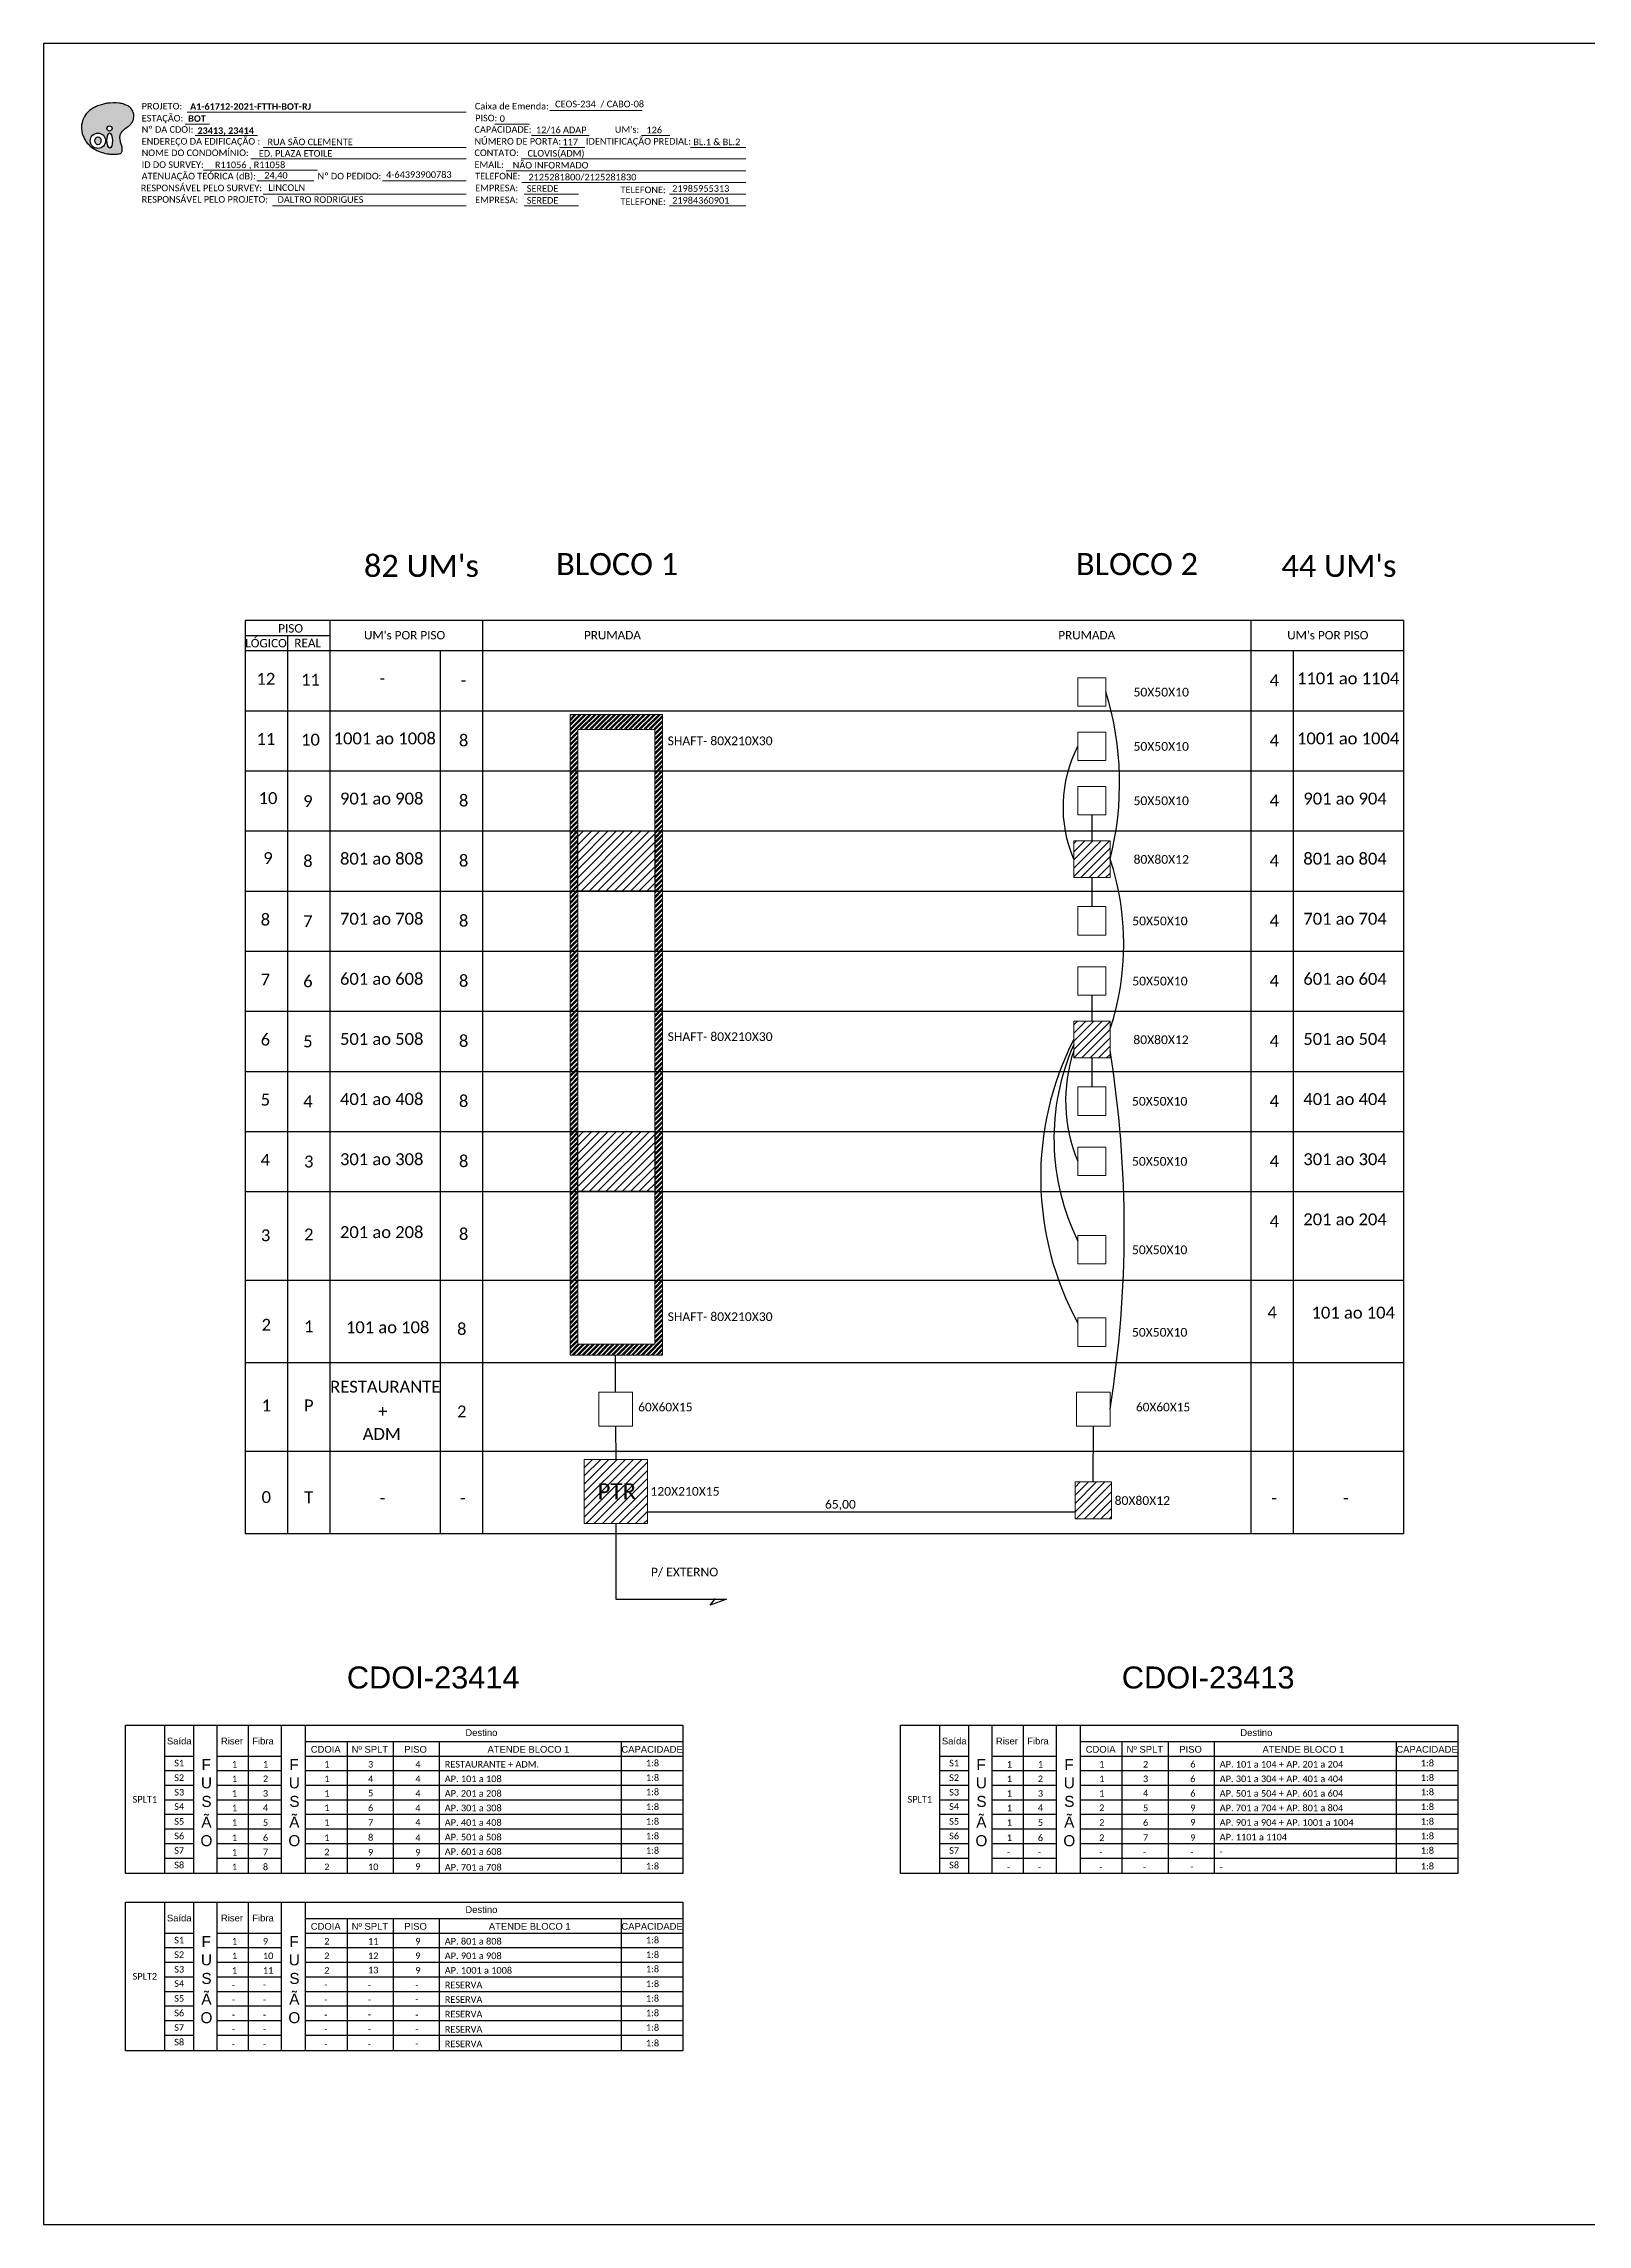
# Model space of a CAD drawing. Header units: metres. Extents: x -1286 to 457, y -500 to 94.
# Drawn here: x -384 to 36, y -500 to 94 of the extents above; entities that cross this region are included whole.
import ezdxf
from ezdxf.enums import TextEntityAlignment as Align

# ---------------------------------------------------------------- set-up
doc = ezdxf.new("R2010")
doc.units = ezdxf.units.M
doc.styles.add('ARIAL', font='arial.ttf')
doc.styles.add('WMF-Calibri0', font='calibri.ttf')
doc.styles.add('WMF-Calibri1', font='calibrib.ttf')

# ---------------------------------------------------------------- blocks, each defined once
blk = doc.blocks.new('OI')
h = blk.add_hatch(color=40)
edge = h.paths.add_edge_path()
edge.add_spline(control_points=[(4.35, -0.67), (3.92, -0.99), (3.26, -1.5), (2.81, -2.59), (2.9, -3.5), (3.06, -4.27), (3.31, -4.85), (3.37, -5.39), (3.4, -5.88), (3.2, -6.4), (2.54, -6.61), (1.65, -6.63), (0.55, -6.67), (-0.56, -6.42), (-1.61, -6.14), (-2.77, -5.61), (-3.92, -4.77), (-4.89, -3.7), (-5.34, -2.65), (-5.6, -1.94), (-5.85, -0.96), (-5.71, 0.47), (-5.1, 2.02), (-4.14, 3.02), (-3.3, 3.61), (-2.37, 4.16), (-1.36, 4.44), (-0.56, 4.7), (0.79, 4.85), (2.24, 4.97), (3.79, 4.57), (4.67, 4.21), (5.44, 3.65), (5.76, 2.99), (6.03, 2.21), (6.01, 1.46), (5.72, 0.64), (5.31, 0.08), (4.88, -0.38), (4.51, -0.55), (4.35, -0.67)], knot_values=[0, 0, 0, 0, 1.60434, 2.417191, 3.427595, 4.282808, 4.776746, 5.304182, 5.888771, 6.258406, 6.858137, 7.79129, 8.986195, 10.124242, 11.187857, 12.242908, 13.953784, 15.414161, 16.515391, 17.349188, 17.675853, 19.552021, 21.515531, 22.568638, 23.63245, 24.621084, 25.782718, 26.745347, 27.142653, 29.870543, 31.004649, 31.921532, 32.709589, 33.801391, 34.042471, 35.192333, 35.971461, 36.628871, 37.254359, 37.836911, 37.836911, 37.836911, 37.836911], degree=3, periodic=0)
h.paths.add_polyline_path([(1.13, -0.87, -1), (-0.04, -0.87, -1)], flags=16)
edge = h.paths.add_edge_path(flags=16)
edge.add_ellipse((0.56, -3.59), major_axis=(-0.02, 1.71), ratio=0.361305, start_angle=0, end_angle=360)
h.paths.add_polyline_path([(-0.36, -3.62, -1), (-3.8, -3.62, -1)], flags=16)
edge = h.paths.add_edge_path(flags=0)
edge.add_ellipse((-2.08, -3.62), major_axis=(0, 0.885), ratio=0.758294, start_angle=0, end_angle=360)
at = {"color": 40}
for centre, radius in [((-2.08, -3.62), 1.72), ((0.54, -0.87), 0.587)]:
    blk.add_circle(centre, radius, dxfattribs=at)
blk.add_ellipse((-2.08, -3.62), major_axis=(0, 0.885), ratio=0.758294, start_param=-3.141592653589792, end_param=3.141592653589792, dxfattribs=at)
blk.add_ellipse((0.56, -3.59), major_axis=(-0.02, 1.71), ratio=0.361305, dxfattribs=at)
at = {"color": 40, "start_tangent": (-0.800898, -0.598801), "end_tangent": (-0.800898, -0.598801)}
blk.add_spline([(4.35, -0.67), (3.2, -1.78), (2.9, -2.54), (2.92, -3.55), (3.12, -4.38), (3.28, -4.85), (3.37, -5.37), (3.35, -5.95), (3.2, -6.29), (2.66, -6.55), (1.73, -6.63), (0.54, -6.62), (-0.58, -6.41), (-1.6, -6.11), (-2.56, -5.67), (-3.95, -4.67), (-4.89, -3.56), (-5.37, -2.56), (-5.64, -1.78), (-5.72, -1.46), (-5.63, 0.42), (-4.84, 2.22), (-4.13, 2.99), (-3.27, 3.62), (-2.4, 4.09), (-1.3, 4.47), (-0.37, 4.72), (0.02, 4.77), (2.75, 4.8), (3.85, 4.53), (4.69, 4.16), (5.31, 3.68), (5.85, 2.73), (5.93, 2.5), (5.94, 1.35), (5.67, 0.62), (5.29, 0.08), (4.84, -0.36), (4.35, -0.67)], degree=3, dxfattribs=at)

msp = doc.modelspace()

# ---------------------------------------------------------------- hatches: boundary and pattern name
h = msp.add_hatch()
h.set_pattern_fill('ANSI32', color=3, scale=0.1)
h.set_pattern_definition([(45, (-7865.3121, 2062.385), (-0.67351921, 0.67351921), []), (45, (-7864.8631, 2062.385), (-0.67351921, 0.67351921), [])])
h.paths.add_polyline_path([(-215.47, -88.61), (-240.67, -88.61), (-240.67, -263.01), (-215.47, -263.01)])
h.paths.add_polyline_path([(-238.56, -92.49), (-217.58, -92.49), (-217.58, -260.04), (-238.56, -260.04)], flags=16)
h = msp.add_hatch()
h.set_pattern_fill('LINE', color=1, scale=0.5, angle=45)
h.paths.add_polyline_path([(-217.58, -120.27), (-238.56, -120.27), (-238.56, -136.64), (-217.58, -136.64)])
h = msp.add_hatch()
h.set_pattern_fill('LINE', color=1, scale=0.5, angle=45)
h.paths.add_polyline_path([(-93.55, -122.92), (-103.46, -122.92), (-103.46, -132.96), (-93.55, -132.96)])
h.paths.add_polyline_path([(-93.55, -172.04), (-103.46, -172.04), (-103.46, -182.08), (-93.55, -182.08)])
h = msp.add_hatch()
h.set_pattern_fill('LINE', color=1, scale=0.5, angle=45)
h.set_pattern_definition([(45, (0, -81.8594), (-1.122532, 1.122532), [])])
h.paths.add_polyline_path([(-217.58, -202.13), (-238.56, -202.13), (-238.56, -218.5), (-217.58, -218.5)])
h = msp.add_hatch()
h.set_pattern_fill('ANSI31', color=1, scale=12.675488, style=0)
h.set_pattern_definition([(45, (-1012.0673, -795.594), (-1.1203655, 1.1203655), [])])
h.paths.add_polyline_path([(-236.81, -308.9), (-219.61, -308.9), (-219.61, -291.46), (-236.81, -291.46)])
h.paths.add_polyline_path([(-234.27, -303.38), (-221.49, -303.38), (-221.49, -296.86), (-234.27, -296.86)], flags=24)
h = msp.add_hatch()
h.set_pattern_fill('LINE', color=1, scale=0.5, angle=45)
h.set_pattern_definition([(45, (-0.0296, -2.792), (-1.122532, 1.122532), [])])
h.paths.add_polyline_path([(-103.12, -307.6), (-93.22, -307.6), (-93.22, -297.56), (-103.12, -297.56)])

# ---------------------------------------------------------------- linework, layer by layer
for p, q in [((-361.79, -363.86), (-209.93, -363.86)), ((-361.79, -404.27), (-361.79, -363.86)), ((-351.13, -363.86), (-351.13, -404.27)), ((-343.25, -363.86), (-343.25, -404.27)), ((-336.77, -404.27), (-336.77, -363.86)), ((-328.32, -363.86), (-328.32, -404.27)), ((-319.31, -363.86), (-319.31, -404.27)), ((-312.83, -363.86), (-312.83, -404.27)), ((-312.83, -368.27), (-209.93, -368.27)), ((-301.42, -368.27), (-301.42, -404.27)), ((-288.85, -368.27), (-288.85, -404.27)), ((-276.3, -368.27), (-276.3, -404.27)), ((-226.72, -368.27), (-226.72, -404.27)), ((-209.93, -363.86), (-209.93, -404.27)), ((-150.7, -363.86), (1.15, -363.86)), ((-150.7, -404.27), (-150.7, -363.86)), ((-140.04, -363.86), (-140.04, -404.27)), ((-132.16, -363.86), (-132.16, -404.27)), ((-125.69, -404.27), (-125.69, -363.86)), ((-117.23, -363.86), (-117.23, -404.27)), ((-108.22, -363.86), (-108.22, -404.27)), ((-101.74, -363.86), (-101.74, -404.27)), ((-101.74, -368.27), (1.15, -368.27)), ((-90.34, -368.27), (-90.34, -404.27)), ((-77.76, -368.27), (-77.76, -404.27)), ((-65.22, -368.27), (-65.22, -404.27)), ((-15.64, -368.27), (-15.64, -404.27)), ((1.15, -363.86), (1.15, -404.27)), ((-351.13, -372.24), (-343.25, -372.24)), ((-336.77, -372.24), (-319.31, -372.24)), ((-312.83, -372.24), (-209.93, -372.24)), ((-140.04, -372.24), (-132.16, -372.24)), ((-125.69, -372.24), (-108.22, -372.24)), ((-101.74, -372.24), (1.15, -372.24)), ((-351.13, -376.2), (-343.25, -376.2)), ((-336.77, -376.2), (-319.31, -376.2)), ((-312.83, -376.2), (-209.93, -376.2)), ((-140.04, -376.2), (-132.16, -376.2)), ((-125.69, -376.2), (-108.22, -376.2)), ((-101.74, -376.2), (1.15, -376.2)), ((-351.13, -380.17), (-343.25, -380.17)), ((-351.13, -384.14), (-343.25, -384.14)), ((-336.77, -380.17), (-319.31, -380.17)), ((-336.77, -384.14), (-319.31, -384.14)), ((-312.83, -380.17), (-209.93, -380.17)), ((-312.83, -384.14), (-209.93, -384.14)), ((-140.04, -380.17), (-132.16, -380.17)), ((-140.04, -384.14), (-132.16, -384.14)), ((-125.69, -380.17), (-108.22, -380.17)), ((-125.69, -384.14), (-108.22, -384.14)), ((-101.74, -380.17), (1.15, -380.17)), ((-101.74, -384.14), (1.15, -384.14)), ((-351.13, -388.11), (-343.25, -388.11)), ((-336.77, -388.11), (-319.31, -388.11)), ((-312.83, -388.11), (-209.93, -388.11)), ((-140.04, -388.11), (-132.16, -388.11)), ((-125.69, -388.11), (-108.22, -388.11)), ((-101.74, -388.11), (1.15, -388.11)), ((-351.13, -392.08), (-343.25, -392.08)), ((-351.13, -396.05), (-343.25, -396.05)), ((-336.77, -392.08), (-319.31, -392.08)), ((-336.77, -396.05), (-319.31, -396.05)), ((-312.83, -392.08), (-209.93, -392.08)), ((-312.83, -396.05), (-209.93, -396.05)), ((-140.04, -392.08), (-132.16, -392.08)), ((-140.04, -396.05), (-132.16, -396.05)), ((-125.69, -392.08), (-108.22, -392.08)), ((-125.69, -396.05), (-108.22, -396.05)), ((-101.74, -392.08), (1.15, -392.08)), ((-101.74, -396.05), (1.15, -396.05)), ((-351.13, -400.02), (-343.25, -400.02)), ((-336.77, -400.02), (-319.31, -400.02)), ((-312.83, -400.02), (-209.93, -400.02)), ((-140.04, -400.02), (-132.16, -400.02)), ((-125.69, -400.02), (-108.22, -400.02)), ((-101.74, -400.02), (1.15, -400.02)), ((-209.93, -404.27), (-361.79, -404.27)), ((1.15, -404.27), (-150.7, -404.27)), ((-361.79, -412.07), (-209.93, -412.07)), ((-361.79, -452.49), (-361.79, -412.07)), ((-351.13, -412.07), (-351.13, -452.49)), ((-343.25, -412.07), (-343.25, -452.49)), ((-336.77, -452.49), (-336.77, -412.07)), ((-328.32, -412.07), (-328.32, -452.49)), ((-319.31, -412.07), (-319.31, -452.49)), ((-312.83, -412.07), (-312.83, -452.49)), ((-209.93, -412.07), (-209.93, -452.49)), ((-351.13, -420.45), (-343.25, -420.45)), ((-336.77, -420.45), (-319.31, -420.45)), ((-312.83, -416.48), (-209.93, -416.48)), ((-312.83, -420.45), (-209.93, -420.45)), ((-301.42, -416.48), (-301.42, -452.49)), ((-288.85, -416.48), (-288.85, -452.49)), ((-276.3, -416.48), (-276.3, -452.49)), ((-226.72, -416.48), (-226.72, -452.49)), ((-351.13, -424.42), (-343.25, -424.42)), ((-336.77, -424.42), (-319.31, -424.42)), ((-312.83, -424.42), (-209.93, -424.42)), ((-351.13, -428.39), (-343.25, -428.39)), ((-351.13, -432.36), (-343.25, -432.36)), ((-336.77, -428.39), (-319.31, -428.39)), ((-336.77, -432.36), (-319.31, -432.36)), ((-312.83, -428.39), (-209.93, -428.39)), ((-312.83, -432.36), (-209.93, -432.36)), ((-351.13, -436.33), (-343.25, -436.33)), ((-336.77, -436.33), (-319.31, -436.33)), ((-312.83, -436.33), (-209.93, -436.33)), ((-351.13, -440.29), (-343.25, -440.29)), ((-351.13, -444.26), (-343.25, -444.26)), ((-336.77, -440.29), (-319.31, -440.29)), ((-336.77, -444.26), (-319.31, -444.26)), ((-312.83, -440.29), (-209.93, -440.29)), ((-312.83, -444.26), (-209.93, -444.26)), ((-351.13, -448.23), (-343.25, -448.23)), ((-336.77, -448.23), (-319.31, -448.23)), ((-312.83, -448.23), (-209.93, -448.23)), ((-209.93, -452.49), (-361.79, -452.49))]:
    msp.add_line(p, q)
msp.add_lwpolyline([(-384.06, -499.81), (456.94, -499.81), (456.94, 94.19), (-384.06, 94.19)], close=True)
at = {"color": 7, "lineweight": 0}
for points in [[(-345.46, 72.24), (-338.91, 72.24)], [(-344.95, 75.52), (-268.98, 75.52)], [(-261.18, 72.28), (-251.7, 72.28)], [(-246.14, 76.01), (-221, 76.01)], [(-342.8, 69.17), (-325.83, 69.17)], [(-324.23, 65.93), (-268.98, 65.93)], [(-251.13, 69.17), (-235.45, 69.17)], [(-243.55, 65.93), (-236.6, 65.93)], [(-221.19, 69.17), (-213.52, 69.17)], [(-207.85, 65.93), (-192.82, 65.93)], [(-340.48, 59.75), (-309.44, 59.75)], [(-327.64, 62.82), (-268.98, 62.82)], [(-258.05, 59.58), (-192.79, 59.58)], [(-254.02, 62.82), (-192.79, 62.82)], [(-325.95, 56.79), (-310.44, 56.79)], [(-291.72, 56.79), (-268.95, 56.79)], [(-253.77, 56.34), (-192.79, 56.34)], [(-324.23, 53.23), (-268.98, 53.23)], [(-321.74, 49.99), (-268.98, 49.99)], [(-253.16, 53.23), (-238.36, 53.23)], [(-253.16, 49.99), (-238.36, 49.99)], [(-213.56, 53.23), (-192.79, 53.23)], [(-213.56, 49.99), (-192.79, 49.99)]]:
    msp.add_lwpolyline(points, dxfattribs=at)
at = {"color": 0}
for points in [[(-13.62, -62.93), (-329.19, -62.93)], [(-329.19, -67.04), (-306.04, -67.04)], [(-329.19, -71.15), (-13.62, -71.15)]]:
    msp.add_lwpolyline(points, dxfattribs=at)
for points in [[(-329.19, -62.93), (-329.19, -71.15)], [(-306.04, -71.15), (-306.04, -62.93)], [(-264.45, -71.15), (-264.45, -62.93)], [(-55.21, -62.93), (-55.21, -71.15)], [(-13.62, -62.93), (-13.62, -71.15)], [(-329.19, -71.15), (-329.19, -311.62)], [(-329.19, -71.15), (-13.62, -71.15)], [(-317.61, -67.04), (-317.61, -71.15)], [(-317.61, -71.15), (-317.61, -311.62)], [(-306.04, -311.62), (-306.04, -71.15)], [(-276.02, -71.15), (-276.02, -311.62)], [(-264.45, -311.62), (-264.45, -71.15)], [(-55.21, -71.15), (-55.21, -311.62)], [(-43.64, -311.62), (-43.64, -71.15)], [(-13.62, -71.15), (-13.62, -311.62)], [(-329.19, -87.53), (-13.62, -87.53)], [(-329.19, -103.9), (-13.62, -103.9)], [(-329.19, -120.27), (-13.62, -120.27)], [(-329.19, -136.64), (-13.62, -136.64)], [(-329.19, -153.01), (-13.62, -153.01)], [(-329.19, -169.38), (-13.62, -169.38)], [(-329.19, -185.76), (-13.62, -185.76)], [(-329.19, -202.13), (-13.62, -202.13)], [(-329.19, -218.5), (-13.62, -218.5)], [(-329.19, -242.59), (-13.62, -242.59)], [(-329.19, -265.06), (-13.62, -265.06)], [(-329.19, -289.15), (-13.62, -289.15)], [(-329.19, -311.62), (-13.62, -311.62)]]:
    msp.add_lwpolyline(points)
at = {"lineweight": 0}
for points in [[(-94.68, -78.53), (-102.34, -78.53), (-102.34, -86.3), (-94.68, -86.3)], [(-94.68, -93.32), (-102.34, -93.32), (-102.34, -101.09), (-94.68, -101.09)], [(-94.68, -108.12), (-102.34, -108.12), (-102.34, -115.89), (-94.68, -115.89)], [(-94.68, -140.87), (-102.34, -140.87), (-102.34, -148.63), (-94.68, -148.63)], [(-94.68, -157.24), (-102.34, -157.24), (-102.34, -165.01), (-94.68, -165.01)], [(-94.68, -189.98), (-102.34, -189.98), (-102.34, -197.75), (-94.68, -197.75)], [(-94.68, -206.35), (-102.34, -206.35), (-102.34, -214.12), (-94.68, -214.12)], [(-94.68, -230.44), (-102.34, -230.44), (-102.34, -238.21), (-94.68, -238.21)], [(-94.68, -252.91), (-102.34, -252.91), (-102.34, -260.68), (-94.68, -260.68)]]:
    msp.add_lwpolyline(points, close=True, dxfattribs=at)
at = {"color": 3}
for points in [[(-93.55, -127.94, 0.136772), (-94.68, -82.41)], [(-103.46, -127.94, -0.220044), (-102.34, -97.21)], [(-93.55, -174.19, 0.160724), (-93.55, -127.94)], [(-103.46, -177.06, 0.247546), (-102.34, -254.34)], [(-103.46, -178.47, 0.22184), (-102.34, -231.95)], [(-103.46, -180.16, 0.182591), (-102.34, -210.24)], [(-93.55, -277.72, 0.07868), (-93.55, -180.05)]]:
    msp.add_lwpolyline(points, format="xyb", dxfattribs=at)
at = {"color": 2, "lineweight": 0}
for points in [[(-240.67, -88.55), (-215.47, -88.55), (-215.47, -263.01), (-240.67, -263.01)], [(-238.56, -92.6), (-217.58, -92.6), (-217.58, -260.04), (-238.56, -260.04)]]:
    msp.add_lwpolyline(points, close=True, dxfattribs=at)
at = {"color": 3}
for points in [[(-98.51, -115.89), (-98.51, -122.92)], [(-98.51, -132.96), (-98.51, -140.87)], [(-98.51, -165.01), (-98.51, -172.04)], [(-98.51, -182.08), (-98.51, -189.98)], [(-228.27, -273.08), (-228.26, -263.01)], [(-228.27, -282.36), (-228.21, -291.46)], [(-98.14, -297.56), (-98.12, -282.36)], [(-219.61, -305.71), (-103.12, -305.71)]]:
    msp.add_lwpolyline(points, dxfattribs=at)
at = {"color": 10}
for points in [[(-238.56, -120.27), (-217.58, -120.27), (-217.58, -136.64), (-238.56, -136.64)], [(-238.56, -202.13), (-217.58, -202.13), (-217.58, -218.5), (-238.56, -218.5)]]:
    msp.add_lwpolyline(points, close=True, dxfattribs=at)
at = {"color": 1, "lineweight": 0}
for points in [[(-93.55, -122.92), (-103.46, -122.92), (-103.46, -132.96), (-93.55, -132.96)], [(-93.55, -172.04), (-103.46, -172.04), (-103.46, -182.08), (-93.55, -182.08)], [(-236.81, -291.46), (-219.61, -291.46), (-219.61, -308.9), (-236.81, -308.9)], [(-93.22, -297.56), (-103.12, -297.56), (-103.12, -307.6), (-93.22, -307.6)]]:
    msp.add_lwpolyline(points, close=True, dxfattribs=at)
at = {"color": 0, "lineweight": 0}
for points in [[(-223.69, -273.08), (-232.85, -273.08), (-232.85, -282.36), (-223.69, -282.36)], [(-93.55, -273.08), (-102.7, -273.08), (-102.7, -282.36), (-93.55, -282.36)]]:
    msp.add_lwpolyline(points, close=True, dxfattribs=at)
at = {"color": 1}
for points in [[(-228.21, -308.9), (-228.21, -329.55), (-198.07, -329.55)], [(-202.48, -331.14), (-201.08, -329.31)], [(-198.07, -329.55), (-202.48, -331.14)]]:
    msp.add_lwpolyline(points, dxfattribs=at)

# ---------------------------------------------------------------- block references
at = {"color": 6, "xscale": 1.213923925163967, "yscale": 1.213923925163967, "zscale": 1.213923925163967, "rotation": 0.1532896023949059}
msp.add_blockref('OI', (-366.75, 72.14), dxfattribs=at)

# ---------------------------------------------------------------- texts
at = {"color": 7, "lineweight": 0, "style": 'WMF-Calibri0'}
for s, height, p in [('PROJETO:', 1.793, (-357.35, 76.26)), ('Caixa de Emenda:', 1.7927, (-266.59, 76.26)), ('ESTAÇÃO:', 1.793, (-357.35, 72.98)), ('Nº DA CDOI:', 1.7927, (-357.35, 69.91)), ('CAPACIDADE:', 1.7927, (-266.7, 69.91)), ('PISO:', 1.793, (-266.52, 73.03)), ("UM's:", 1.793, (-228.46, 69.91)), ('ENDEREÇO DA EDIFICAÇÃO :', 1.7927, (-357.35, 66.68)), ('NOME DO CONDOMÍNIO:', 1.7927, (-357.35, 63.56)), ('CONTATO:', 1.793, (-266.7, 63.56)), ('NÚMERO DE PORTA:', 1.7927, (-266.7, 66.68)), ('IDENTIFICAÇÃO PREDIAL:', 1.7927, (-236.33, 66.68)), ('ATENUAÇÃO TEÓRICA (dB):', 1.7927, (-357.35, 57.21)), ('ID DO SURVEY:', 1.7927, (-357.35, 60.33)), ('EMAIL:', 1.793, (-266.7, 60.33)), ('RESPONSÁVEL PELO SURVEY:', 1.7927, (-357.59, 53.98)), ('Nº DO PEDIDO:', 1.7927, (-309.43, 57.21)), ('TELEFONE:', 1.793, (-266.52, 57.21)), ('EMPRESA:', 1.793, (-266.52, 53.98)), ('TELEFONE:', 1.793, (-226.92, 53.47)), ('RESPONSÁVEL PELO PROJETO:', 1.7927, (-357.35, 50.87)), ('EMPRESA:', 1.793, (-266.52, 50.74)), ('TELEFONE:', 1.793, (-226.92, 50.24))]:
    msp.add_text(s, height=height, dxfattribs=at).set_placement(p)
at = {"color": 7}
for s, height, style, p in [('A1-61712-2021-FTTH-BOT-RJ', 1.7927, 'WMF-Calibri1', (-344.15, 76.17)), ('CEOS-234  / CABO-08', 1.7927, 'WMF-Calibri0', (-244.74, 76.85)), ('BOT', 1.793, 'WMF-Calibri1', (-344.67, 72.89)), ('0', 1.79, 'WMF-Calibri0', (-259.83, 72.88)), ('12/16 ADAP', 1.793, 'WMF-Calibri0', (-249.96, 69.79)), ('126', 1.793, 'WMF-Calibri0', (-219.84, 69.77)), (' RUA SÃO CLEMENTE', 1.7927, 'WMF-Calibri0', (-323.72, 66.52)), ('CLOVIS(ADM)', 1.7927, 'WMF-Calibri0', (-252.24, 63.42)), ('117', 1.793, 'WMF-Calibri0', (-242.73, 66.53)), ('BL.1 & BL.2', 1.7927, 'WMF-Calibri0', (-207.09, 66.53)), ('R11056 , R11058', 1.7927, 'WMF-Calibri0', (-337.39, 60.28)), ('ED. PLAZA ETOILE', 1.7927, 'WMF-Calibri0', (-325.44, 63.39)), ('4-64393900783', 1.7927, 'WMF-Calibri0', (-290.77, 57.62)), ('NÃO INFORMADO', 1.7927, 'WMF-Calibri0', (-256.28, 60.18)), ('24,40', 1.793, 'WMF-Calibri0', (-323.96, 57.45)), ('LINCOLN', 1.793, 'WMF-Calibri0', (-322.83, 54.07)), ('SEREDE', 1.793, 'WMF-Calibri0', (-252.46, 53.83)), ('2125281800/2125281830', 1.7927, 'WMF-Calibri0', (-251.99, 56.94)), ('21985955313', 1.7927, 'WMF-Calibri0', (-212.85, 53.83)), ('DALTRO RODRIGUES', 1.7927, 'WMF-Calibri0', (-320.34, 50.83)), ('SEREDE', 1.793, 'WMF-Calibri0', (-252.46, 50.59)), ('21984360901', 1.7927, 'WMF-Calibri0', (-212.85, 50.59)), ('1101 ao 1104', 3.24, 'WMF-Calibri0', (-42.65, -80.31)), ('-', 3.24, 'WMF-Calibri0', (-292.57, -80.31)), ('50X50X10', 2.373, 'WMF-Calibri0', (-87.18, -83.63)), ('1001 ao 1008', 3.24, 'WMF-Calibri0', (-305.05, -96.68)), ('SHAFT- 80X210X30', 2.3729, 'WMF-Calibri0', (-214.07, -96.9)), ('1001 ao 1004', 3.24, 'WMF-Calibri0', (-42.65, -96.68)), ('50X50X10', 2.373, 'WMF-Calibri0', (-87.18, -98.42)), ('901 ao 908', 3.24, 'WMF-Calibri0', (-303.33, -113.06)), ('50X50X10', 2.373, 'WMF-Calibri0', (-87.18, -113.22)), ('901 ao 904', 3.24, 'WMF-Calibri0', (-40.93, -113.06)), ('801 ao 808', 3.24, 'WMF-Calibri0', (-303.33, -129.43)), ('80X80X12', 2.373, 'WMF-Calibri0', (-87.17, -129.2)), ('801 ao 804', 3.24, 'WMF-Calibri0', (-40.93, -129.43)), ('701 ao 708', 3.24, 'WMF-Calibri0', (-303.33, -145.8)), ('701 ao 704', 3.24, 'WMF-Calibri0', (-40.93, -145.8)), ('50X50X10', 2.373, 'WMF-Calibri0', (-87.53, -145.97)), ('601 ao 608', 3.24, 'WMF-Calibri0', (-303.33, -162.17)), ('50X50X10', 2.373, 'WMF-Calibri0', (-87.53, -162.34)), ('601 ao 604', 3.24, 'WMF-Calibri0', (-40.93, -162.17)), ('501 ao 508', 3.24, 'WMF-Calibri0', (-303.33, -178.54)), ('SHAFT- 80X210X30', 2.3729, 'WMF-Calibri0', (-214.07, -177.47)), ('80X80X12', 2.373, 'WMF-Calibri0', (-87.24, -178.32)), ('501 ao 504', 3.24, 'WMF-Calibri0', (-40.93, -178.54)), ('401 ao 408', 3.24, 'WMF-Calibri0', (-303.33, -194.92)), ('50X50X10', 2.373, 'WMF-Calibri0', (-87.61, -195.08)), ('401 ao 404', 3.24, 'WMF-Calibri0', (-40.93, -194.92)), ('301 ao 308', 3.24, 'WMF-Calibri0', (-303.33, -211.29)), ('50X50X10', 2.373, 'WMF-Calibri0', (-87.61, -211.45)), ('301 ao 304', 3.24, 'WMF-Calibri0', (-40.93, -211.29)), ('201 ao 204', 3.24, 'WMF-Calibri0', (-40.93, -227.66)), ('201 ao 208', 3.24, 'WMF-Calibri0', (-303.33, -231.15)), ('50X50X10', 2.373, 'WMF-Calibri0', (-87.61, -235.54)), ('101 ao 108', 3.24, 'WMF-Calibri0', (-301.71, -257.07)), ('SHAFT- 80X210X30', 2.3729, 'WMF-Calibri0', (-214.07, -253.75)), ('101 ao 104', 3.24, 'WMF-Calibri0', (-38.69, -253.08)), ('50X50X10', 2.373, 'WMF-Calibri0', (-87.61, -258.01)), ('RESTAURANTE', 3.24, 'WMF-Calibri0', (-306, -273.26)), ('+', 3.24, 'WMF-Calibri0', (-292.94, -279.93)), ('ADM', 3.24, 'WMF-Calibri0', (-297.13, -286.12)), ('-', 3.24, 'WMF-Calibri0', (-292.55, -303.6)), ('-', 3.24, 'WMF-Calibri0', (-270.68, -303.6)), ('PTR', 4.351, 'WMF-Calibri0', (-233.18, -302.28)), ('120X210X15', 2.373, 'WMF-Calibri0', (-218.77, -301.33)), ('65,00', 2.373, 'WMF-Calibri0', (-171.24, -304.86)), ('80X80X12', 2.373, 'WMF-Calibri0', (-92.33, -303.84)), ('-', 3.24, 'WMF-Calibri0', (-49.68, -303.6)), ('-', 3.24, 'WMF-Calibri0', (-30.14, -303.6)), ('P/ EXTERNO', 2.373, 'WMF-Calibri0', (-218.65, -323.31)), ('CDOI-23414', 6, 'ARIAL', (-301.46, -353.84)), ('CDOI-23413', 6, 'ARIAL', (-90.38, -353.84)), ('1', 1.79, 'WMF-Calibri0', (-332.77, -375.37)), ('1', 1.79, 'WMF-Calibri0', (-324.32, -375.37)), ('1', 1.79, 'WMF-Calibri0', (-307.62, -375.37)), ('3', 1.79, 'WMF-Calibri0', (-295.69, -375.37)), ('4', 1.79, 'WMF-Calibri0', (-282.8, -375.37)), ('RESTAURANTE + ADM.', 1.7927, 'WMF-Calibri0', (-274.79, -375.37)), ('1', 1.79, 'WMF-Calibri0', (-121.69, -375.37)), ('1', 1.79, 'WMF-Calibri0', (-113.24, -375.37)), ('1', 1.79, 'WMF-Calibri0', (-96.53, -375.37)), ('2', 1.79, 'WMF-Calibri0', (-84.6, -375.37)), ('6', 1.79, 'WMF-Calibri0', (-71.72, -375.37)), ('AP. 101 a 104 + AP. 201 a 204', 1.7927, 'WMF-Calibri0', (-63.71, -375.37)), ('1', 1.79, 'WMF-Calibri0', (-332.77, -379.34)), ('2', 1.79, 'WMF-Calibri0', (-324.32, -379.34)), ('1', 1.79, 'WMF-Calibri0', (-307.62, -379.34)), ('4', 1.79, 'WMF-Calibri0', (-295.69, -379.34)), ('4', 1.79, 'WMF-Calibri0', (-282.8, -379.34)), ('AP. 101 a 108', 1.7927, 'WMF-Calibri0', (-274.79, -379.34)), ('1', 1.79, 'WMF-Calibri0', (-121.69, -379.34)), ('2', 1.79, 'WMF-Calibri0', (-113.24, -379.34)), ('1', 1.79, 'WMF-Calibri0', (-96.53, -379.34)), ('3', 1.79, 'WMF-Calibri0', (-84.6, -379.34)), ('6', 1.79, 'WMF-Calibri0', (-71.72, -379.34)), ('AP. 301 a 304 + AP. 401 a 404', 1.7927, 'WMF-Calibri0', (-63.71, -379.34)), ('1', 1.79, 'WMF-Calibri0', (-332.77, -383.31)), ('1', 1.79, 'WMF-Calibri0', (-332.77, -387.27)), ('4', 1.79, 'WMF-Calibri0', (-324.32, -387.2)), ('3', 1.79, 'WMF-Calibri0', (-324.32, -383.31)), ('1', 1.79, 'WMF-Calibri0', (-307.62, -383.31)), ('1', 1.79, 'WMF-Calibri0', (-307.62, -387.2)), ('5', 1.79, 'WMF-Calibri0', (-295.69, -383.23)), ('6', 1.79, 'WMF-Calibri0', (-295.69, -387.27)), ('4', 1.79, 'WMF-Calibri0', (-282.8, -383.31)), ('4', 1.79, 'WMF-Calibri0', (-282.8, -387.27)), ('AP. 201 a 208', 1.7927, 'WMF-Calibri0', (-274.79, -383.31)), ('AP. 301 a 308', 1.7927, 'WMF-Calibri0', (-274.79, -387.27)), ('1', 1.79, 'WMF-Calibri0', (-121.69, -383.31)), ('1', 1.79, 'WMF-Calibri0', (-121.69, -387.27)), ('4', 1.79, 'WMF-Calibri0', (-113.24, -387.2)), ('3', 1.79, 'WMF-Calibri0', (-113.24, -383.31)), ('2', 1.79, 'WMF-Calibri0', (-96.53, -387.2)), ('1', 1.79, 'WMF-Calibri0', (-96.53, -383.31)), ('4', 1.79, 'WMF-Calibri0', (-84.6, -383.23)), ('5', 1.79, 'WMF-Calibri0', (-84.6, -387.27)), ('6', 1.79, 'WMF-Calibri0', (-71.72, -383.31)), ('9', 1.79, 'WMF-Calibri0', (-71.72, -387.27)), ('AP. 501 a 504 + AP. 601 a 604', 1.7927, 'WMF-Calibri0', (-63.71, -383.31)), ('AP. 701 a 704 + AP. 801 a 804', 1.7927, 'WMF-Calibri0', (-63.71, -387.27)), ('1', 1.79, 'WMF-Calibri0', (-332.77, -391.24)), ('5', 1.79, 'WMF-Calibri0', (-324.32, -391.24)), ('1', 1.79, 'WMF-Calibri0', (-307.62, -391.24)), ('7', 1.79, 'WMF-Calibri0', (-295.69, -391.24)), ('4', 1.79, 'WMF-Calibri0', (-282.8, -391.16)), ('AP. 401 a 408', 1.7927, 'WMF-Calibri0', (-274.79, -391.24)), ('1', 1.79, 'WMF-Calibri0', (-121.69, -391.24)), ('5', 1.79, 'WMF-Calibri0', (-113.24, -391.24)), ('2', 1.79, 'WMF-Calibri0', (-96.53, -391.24)), ('6', 1.79, 'WMF-Calibri0', (-84.6, -391.24)), ('9', 1.79, 'WMF-Calibri0', (-71.72, -391.16)), ('AP. 901 a 904 + AP. 1001 a 1004', 1.7927, 'WMF-Calibri0', (-63.71, -391.24)), ('1', 1.79, 'WMF-Calibri0', (-332.77, -395.38)), ('1', 1.79, 'WMF-Calibri0', (-332.77, -399.35)), ('6', 1.79, 'WMF-Calibri0', (-324.32, -395.38)), ('7', 1.79, 'WMF-Calibri0', (-324.32, -399.27)), ('2', 1.79, 'WMF-Calibri0', (-307.62, -399.27)), ('1', 1.79, 'WMF-Calibri0', (-307.62, -395.38)), ('8', 1.79, 'WMF-Calibri0', (-295.69, -395.31)), ('9', 1.79, 'WMF-Calibri0', (-295.69, -399.35)), ('4', 1.79, 'WMF-Calibri0', (-282.8, -395.38)), ('9', 1.79, 'WMF-Calibri0', (-282.8, -399.35)), ('AP. 501 a 508', 1.7927, 'WMF-Calibri0', (-274.79, -395.21)), ('AP. 601 a 608', 1.7927, 'WMF-Calibri0', (-274.79, -399.18)), ('1', 1.79, 'WMF-Calibri0', (-121.69, -395.38)), ('6', 1.79, 'WMF-Calibri0', (-113.24, -395.38)), ('2', 1.79, 'WMF-Calibri0', (-96.53, -395.38)), ('7', 1.79, 'WMF-Calibri0', (-84.6, -395.31)), ('9', 1.79, 'WMF-Calibri0', (-71.72, -395.38)), ('AP. 1101 a 1104', 1.7927, 'WMF-Calibri0', (-63.71, -395.21)), ('1', 1.79, 'WMF-Calibri0', (-332.77, -403.32)), ('8', 1.79, 'WMF-Calibri0', (-324.32, -403.32)), ('2', 1.79, 'WMF-Calibri0', (-307.62, -403.32)), ('10', 1.793, 'WMF-Calibri0', (-295.69, -403.32)), ('9', 1.79, 'WMF-Calibri0', (-282.8, -403.24)), ('AP. 701 a 708', 1.7927, 'WMF-Calibri0', (-274.79, -403.43)), ('-', 1.79, 'WMF-Calibri0', (-121.69, -399.35)), ('-', 1.79, 'WMF-Calibri0', (-121.69, -403.32)), ('-', 1.79, 'WMF-Calibri0', (-113.24, -399.27)), ('-', 1.79, 'WMF-Calibri0', (-113.24, -403.32)), ('-', 1.79, 'WMF-Calibri0', (-96.53, -399.27)), ('-', 1.79, 'WMF-Calibri0', (-96.53, -403.32)), ('-', 1.79, 'WMF-Calibri0', (-84.6, -399.35)), ('-', 1.79, 'WMF-Calibri0', (-84.6, -403.32)), ('-', 1.79, 'WMF-Calibri0', (-71.72, -399.35)), ('-', 1.79, 'WMF-Calibri0', (-71.72, -403.24)), ('-', 1.79, 'WMF-Calibri0', (-63.71, -399.18)), ('-', 1.79, 'WMF-Calibri0', (-63.71, -403.43)), ('AP. 801 a 808', 1.7927, 'WMF-Calibri0', (-274.79, -423.58)), ('1', 1.79, 'WMF-Calibri0', (-332.77, -423.58)), ('1', 1.79, 'WMF-Calibri0', (-332.77, -427.55)), ('9', 1.79, 'WMF-Calibri0', (-324.32, -423.58)), ('10', 1.793, 'WMF-Calibri0', (-324.32, -427.55)), ('2', 1.79, 'WMF-Calibri0', (-307.62, -423.58)), ('2', 1.79, 'WMF-Calibri0', (-307.62, -427.55)), ('11', 1.793, 'WMF-Calibri0', (-295.69, -423.58)), ('12', 1.793, 'WMF-Calibri0', (-295.69, -427.55)), ('9', 1.79, 'WMF-Calibri0', (-282.8, -423.58)), ('9', 1.79, 'WMF-Calibri0', (-282.8, -427.55)), ('AP. 901 a 908', 1.7927, 'WMF-Calibri0', (-274.79, -427.55)), ('1', 1.79, 'WMF-Calibri0', (-332.77, -431.52)), ('11', 1.793, 'WMF-Calibri0', (-324.32, -431.52)), ('2', 1.79, 'WMF-Calibri0', (-307.62, -431.52)), ('13', 1.793, 'WMF-Calibri0', (-295.69, -431.44)), ('9', 1.79, 'WMF-Calibri0', (-282.8, -431.52)), ('AP. 1001 a 1008', 1.7927, 'WMF-Calibri0', (-274.79, -431.52)), ('-', 1.79, 'WMF-Calibri0', (-332.77, -435.49)), ('-', 1.79, 'WMF-Calibri0', (-332.77, -439.46)), ('-', 1.79, 'WMF-Calibri0', (-324.32, -435.41)), ('-', 1.79, 'WMF-Calibri0', (-324.32, -439.46)), ('-', 1.79, 'WMF-Calibri0', (-307.62, -435.41)), ('-', 1.79, 'WMF-Calibri0', (-307.62, -439.46)), ('-', 1.79, 'WMF-Calibri0', (-295.69, -435.49)), ('-', 1.79, 'WMF-Calibri0', (-295.69, -439.46)), ('-', 1.79, 'WMF-Calibri0', (-282.8, -435.49)), ('-', 1.79, 'WMF-Calibri0', (-282.8, -439.38)), ('RESERVA', 1.793, 'WMF-Calibri0', (-274.79, -435.49)), ('RESERVA', 1.793, 'WMF-Calibri0', (-274.79, -439.46)), ('-', 1.79, 'WMF-Calibri0', (-332.77, -443.6)), ('-', 1.79, 'WMF-Calibri0', (-324.32, -443.6)), ('-', 1.79, 'WMF-Calibri0', (-307.62, -443.6)), ('-', 1.79, 'WMF-Calibri0', (-295.69, -443.52)), ('-', 1.79, 'WMF-Calibri0', (-282.8, -443.6)), ('RESERVA', 1.793, 'WMF-Calibri0', (-274.79, -443.43)), ('-', 1.79, 'WMF-Calibri0', (-332.77, -447.57)), ('-', 1.79, 'WMF-Calibri0', (-332.77, -451.54)), ('-', 1.79, 'WMF-Calibri0', (-324.32, -447.49)), ('-', 1.79, 'WMF-Calibri0', (-324.32, -451.54)), ('-', 1.79, 'WMF-Calibri0', (-307.62, -447.49)), ('-', 1.79, 'WMF-Calibri0', (-307.62, -451.54)), ('-', 1.79, 'WMF-Calibri0', (-295.69, -447.57)), ('-', 1.79, 'WMF-Calibri0', (-295.69, -451.54)), ('-', 1.79, 'WMF-Calibri0', (-282.8, -447.57)), ('-', 1.79, 'WMF-Calibri0', (-282.8, -451.46)), ('RESERVA', 1.793, 'WMF-Calibri0', (-274.79, -447.57)), ('RESERVA', 1.793, 'WMF-Calibri0', (-274.79, -451.54))]:
    msp.add_text(s, height=height, dxfattribs=dict(at, style=style)).set_placement(p)
at = {"color": 7, "style": 'WMF-Calibri1'}
msp.add_text('23413, 23414', height=1.7927, dxfattribs=at).set_placement((-334.47, 69.6), align=Align.CENTER)
at = {"color": 0, "style": 'WMF-Calibri0'}
for s, height, p in [("82 UM's", 6, (-296.8, -51.06)), ('BLOCO 1 ', 6, (-244.47, -50.57)), ('BLOCO 2', 6, (-102.87, -50.57)), ("44 UM's", 6, (-46.89, -51.06)), ('     PISO', 2.3, (-324.22, -66.23)), ('  LÓGICO', 2.3, (-330.77, -70.26)), ('    REAL', 2.3, (-319.01, -70.21)), ("UM's POR PISO", 2.3, (-296.8, -68.09)), ('PRUMADA', 2.3, (-236.87, -68.09)), ('PRUMADA', 2.3, (-107.68, -68.09)), ("UM's POR PISO", 2.3, (-45.32, -68.09))]:
    msp.add_text(s, height=height, dxfattribs=at).set_placement(p)
at = {"color": 7, "style": 'WMF-Calibri0'}
for s, p in [('12', (-323.51, -78.83)), ('11', (-311.36, -79.06)), ('11', (-323.51, -95.2)), ('10', (-311.36, -95.39)), ('10', (-322.94, -111.32)), ('9', (-322.94, -127.65))]:
    msp.add_text(s, height=3.24, dxfattribs=at).set_placement(p, align=Align.MIDDLE_CENTER)
at = {"style": 'WMF-Calibri0'}
for p in [(-222.1, -278.35), (-86.53, -278.35)]:
    msp.add_text('60X60X15', height=2.325, dxfattribs=at).set_placement(p)
at = {"style": 'ARIAL'}
for s, p in [('Saída', (-347.11, -368.15)), ('Riser', (-332.75, -368.15)), ('Fibra', (-324.3, -368.15)), ('Destino', (-264.81, -365.86)), ('Saída', (-136.02, -368.15)), ('Riser', (-121.67, -368.15)), ('Fibra', (-113.22, -368.15)), ('Destino', (-53.73, -365.86)), ('CDOIA', (-307.22, -370.41)), ('Nº SPLT', (-295.19, -370.41)), ('PISO', (-282.73, -370.41)), ('ATENDE BLOCO 1 ', (-251.64, -370.41)), ('CAPACIDADE', (-218.32, -370.41)), ('CDOIA', (-96.14, -370.41)), ('Nº SPLT', (-84.1, -370.41)), ('PISO', (-71.64, -370.41)), ('ATENDE BLOCO 1 ', (-40.55, -370.41)), ('CAPACIDADE', (-7.24, -370.41)), ('Saída', (-347.11, -416.36)), ('Riser', (-332.75, -416.36)), ('Fibra', (-324.3, -416.36)), ('Destino', (-264.81, -414.07)), ('CDOIA', (-307.22, -418.63)), ('Nº SPLT', (-295.19, -418.63)), ('PISO', (-282.73, -418.63)), ('ATENDE BLOCO 1', (-251.64, -418.63)), ('CAPACIDADE', (-218.32, -418.63))]:
    msp.add_text(s, height=1.84, dxfattribs=at).set_placement(p, align=Align.MIDDLE_CENTER)
at = {"linetype": 'Continuous', "style": 'ARIAL'}
for s, p in [('F', (-341.06, -376.04)), ('F', (-317.12, -376.04)), ('F', (-129.97, -376.04)), ('F', (-106.03, -376.04)), ('U', (-341.21, -381.04)), ('U', (-317.27, -381.04)), ('U', (-130.13, -381.04)), ('U', (-106.19, -381.04)), ('S', (-341.08, -386.09)), ('S', (-317.14, -386.09)), ('S', (-130, -386.09)), ('S', (-106.06, -386.09)), ('Ã', (-341.1, -391.74)), ('Ã', (-317.16, -391.74)), ('Ã', (-130.02, -391.74)), ('Ã', (-106.08, -391.74)), ('O', (-341.34, -396.79)), ('O', (-317.4, -396.79)), ('O', (-130.25, -396.79)), ('O', (-106.31, -396.79)), ('F', (-341.06, -424.25)), ('F', (-317.12, -424.25)), ('U', (-341.21, -429.25)), ('U', (-317.27, -429.25)), ('S', (-341.08, -434.31)), ('S', (-317.14, -434.31)), ('Ã', (-341.1, -439.95)), ('Ã', (-317.16, -439.95)), ('O', (-341.34, -445)), ('O', (-317.4, -445))]:
    msp.add_text(s, height=3, dxfattribs=at).set_placement(p)
at = {"color": 7, "style": 'WMF-Calibri0'}
for tag, flags, p in [('-', 4, (-269.65, -79.23)), ('4', 4, (-48.84, -79.23)), ('8', 4, (-269.65, -95.6)), ('4', 4, (-48.84, -95.6)), ('9', 4, (-312.07, -112.15)), ('8', 4, (-269.65, -111.97)), ('4', 4, (-48.84, -111.97)), ('8', 4, (-312.07, -128.45)), ('8', 4, (-269.65, -128.34)), ('4', 4, (-48.84, -128.34)), ('8', 4, (-323.65, -144.41)), ('7', 4, (-312.07, -144.83)), ('8', 4, (-269.65, -144.71)), ('4', 4, (-48.84, -144.71)), ('7', 4, (-323.65, -160.71)), ('6', 4, (-312.07, -161.2)), ('8', 4, (-269.65, -161.08)), ('4', 4, (-48.84, -161.08)), ('6', 4, (-323.65, -177.09)), ('5', 4, (-312.07, -177.57)), ('8', 4, (-269.65, -177.46)), ('4', 4, (-48.84, -177.46)), ('5', 4, (-323.65, -193.46)), ('4', 4, (-312.07, -193.94)), ('8', 4, (-269.65, -193.83)), ('4', 4, (-48.84, -193.83)), ('4', 4, (-323.65, -209.83)), ('3', 4, (-311.83, -210.31)), ('8', 4, (-269.65, -210.2)), ('4', 4, (-48.84, -210.2)), ('4', 4, (-48.84, -226.57)), ('3', 4, (-323.59, -230.4)), ('2', 4, (-311.83, -230.18)), ('8', 4, (-269.65, -230.06)), ('2', 4, (-323.4, -254.77)), ('1', 12, (-311.83, -255.2)), ('8', 4, (-270.16, -255.92)), ('4', 4, (-49.42, -251.4)), ('1', 4, (-323.4, -276.74)), ('P', 4, (-311.83, -276.74)), ('2', 4, (-270.16, -278.39)), ('0', 4, (-323.4, -301.7)), ('T', 12, (-311.83, -301.76))]:
    msp.add_attdef(tag, text='XX', height=3.24, dxfattribs=dict(at, flags=flags)).set_placement(p, align=Align.MIDDLE_CENTER)
at = {"color": 7, "lineweight": 0, "style": 'WMF-Calibri0', "flags": 8}
for tag, p, s in [('S1', (-348.48, -375.05), 'S1'), ('1:8', (-220, -375.05), '1:8'), ('S1', (-137.4, -375.05), 'S1'), ('1:8', (-8.92, -375.05), '1:8'), ('S2', (-348.48, -379.02), 'S2'), ('1:8', (-220, -379.02), '1:8'), ('S2', (-137.4, -379.02), 'S2'), ('1:8', (-8.92, -379.02), '1:8'), ('SPLT1', (-359.83, -384.93), 'XX'), ('S3', (-348.48, -382.99), 'S3'), ('S4', (-348.48, -386.88), 'S4'), ('1:8', (-220, -382.91), '1:8'), ('1:8', (-220, -386.96), '1:8'), ('SPLT1', (-148.74, -384.93), 'XX'), ('S3', (-137.4, -382.99), 'S3'), ('S4', (-137.4, -386.88), 'S4'), ('1:8', (-8.92, -382.91), '1:8'), ('1:8', (-8.92, -386.96), '1:8'), ('S5', (-348.48, -390.93), 'S5'), ('1:8', (-220, -390.93), '1:8'), ('S5', (-137.4, -390.93), 'S5'), ('1:8', (-8.92, -390.93), '1:8'), ('S6', (-348.48, -394.9), 'S6'), ('S7', (-348.48, -398.86), 'S7'), ('1:8', (-220, -394.9), '1:8'), ('1:8', (-220, -398.86), '1:8'), ('S6', (-137.4, -394.9), 'S6'), ('S7', (-137.4, -398.86), 'S7'), ('1:8', (-8.92, -394.9), '1:8'), ('1:8', (-8.92, -398.86), '1:8'), ('S8', (-348.48, -402.83), 'S8'), ('1:8', (-220, -403.12), '1:8'), ('S8', (-137.4, -402.83), 'S8'), ('1:8', (-8.92, -403.12), '1:8'), ('S1', (-348.48, -423.27), 'S1'), ('1:8', (-220, -423.27), '1:8'), ('S2', (-348.48, -427.24), 'S2'), ('1:8', (-220, -427.24), '1:8'), ('SPLT2', (-359.83, -433.14), 'XX'), ('S3', (-348.48, -431.21), 'S3'), ('S4', (-348.48, -435.1), 'S4'), ('1:8', (-220, -431.13), '1:8'), ('1:8', (-220, -435.17), '1:8'), ('S5', (-348.48, -439.14), 'S5'), ('1:8', (-220, -439.14), '1:8'), ('S6', (-348.48, -443.11), 'S6'), ('S7', (-348.48, -447.08), 'S7'), ('1:8', (-220, -443.11), '1:8'), ('1:8', (-220, -447.08), '1:8'), ('S8', (-348.48, -451.05), 'S8'), ('1:8', (-220, -451.33), '1:8')]:
    msp.add_attdef(tag, p, s, height=1.793, dxfattribs=at)

doc.saveas('drawing.dxf')
